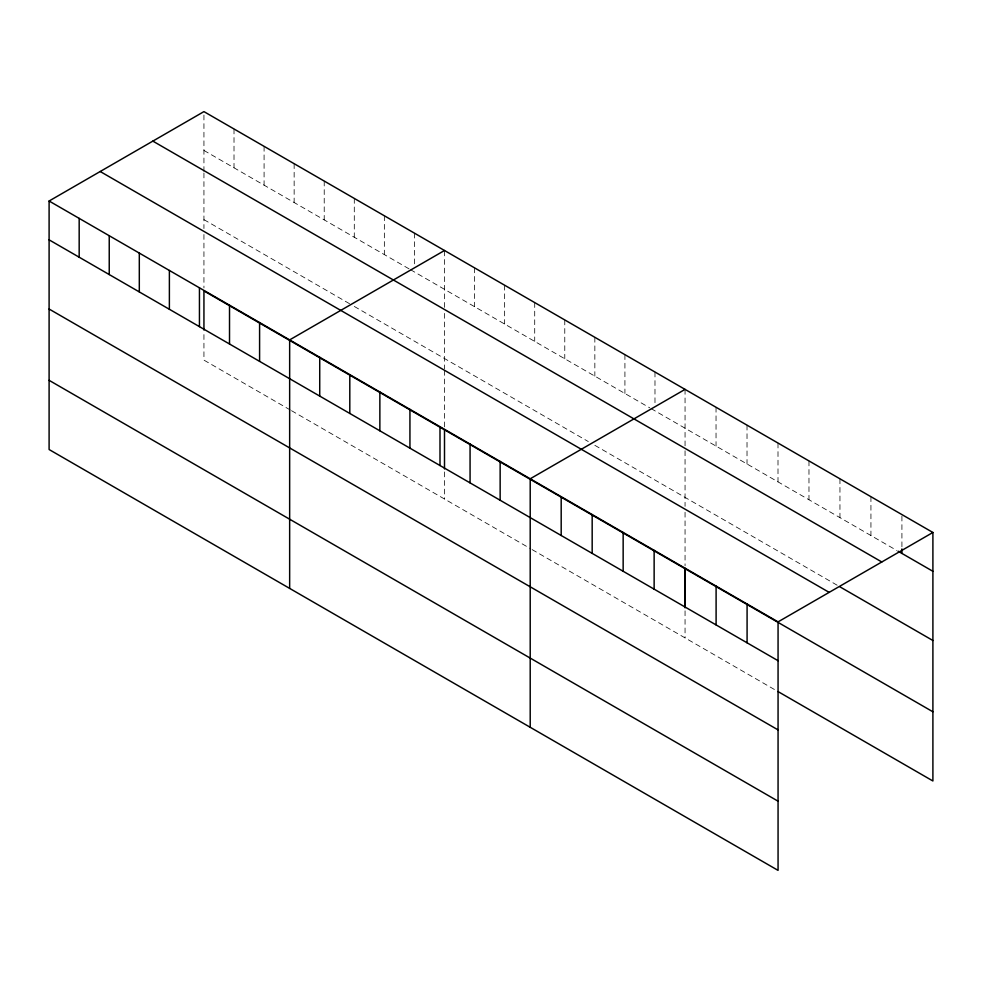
<?xml version="1.0" encoding="UTF-8"?>
<svg xmlns="http://www.w3.org/2000/svg" width="982" height="982" viewBox="0 0 982 982"><rect width="100%" height="100%" fill="white"/><g stroke="black" fill="none" stroke-linecap="round" stroke-linejoin="round"><path stroke-width="0.74" stroke-dasharray="4.91 3.68" d="M203.937 173.004L203.937 228.548M203.937 171.506L203.937 111.617M444.502 313.393L444.502 368.925M444.502 307.378L444.502 250.496M203.937 150.442L409.199 268.945M410.513 269.706L649.753 407.837M651.066 408.586L896.75 550.436M203.937 219.637L351.679 304.936M354.293 306.445L588.304 441.556M594.846 445.325L837.376 585.346M290.23 409.948L203.937 360.124L203.937 331.548M291.531 410.697L530.783 548.828M532.097 549.589L775.412 690.064M901.918 516.078L901.918 547.44M870.936 496.708L870.936 535.534M839.954 478.811L839.954 517.649M808.972 460.926L808.972 499.752M778.002 443.042L778.002 481.867M747.02 425.157L747.02 463.983M716.038 407.272L716.038 446.098M685.055 389.388L685.055 449.265M685.055 450.775L685.055 506.319M685.055 512.26L685.055 565.73M685.055 610.816L685.055 637.895M654.982 372.018L654.982 403.381M624.92 354.662L624.92 393.487M594.846 337.305L594.846 376.131M564.773 319.936L564.773 358.774M534.711 302.579L534.711 341.405M504.638 285.222L504.638 324.048M474.564 267.865L474.564 306.691M444.502 370.41L444.502 426.851M444.502 471.937L444.502 499.016M414.429 233.139L414.429 264.502M384.355 215.782L384.355 254.608M354.293 198.413L354.293 237.251M324.22 181.056L324.22 219.882M294.146 163.699L294.146 202.525M264.084 146.33L264.084 185.168M234.011 128.973L234.011 167.799M203.937 234.489L203.937 287.959"/><path stroke-width="1.47" d="M49.1 201.015L778.063 621.876L778.063 870.383L49.1 449.523L49.1 201.015L203.937 111.617L932.9 532.477L932.9 780.985L778.002 691.549M444.502 250.496L289.653 339.895L289.653 588.414M685.055 389.388L530.206 478.786L530.206 727.294M778.063 621.876L932.9 532.477M898.051 551.184L932.9 571.303M152.848 141.113L881.799 561.974M839.954 586.843L932.9 640.497M100.201 171.506L829.152 592.367M932.9 711.79L203.937 290.93L203.937 330.038M49.1 239.841L778.063 660.702M49.1 309.035L778.063 729.896M49.1 380.329L778.063 801.189M901.918 548.938L901.918 553.418M747.081 603.991L747.081 642.817M716.099 586.094L716.099 624.933M685.117 568.21L685.117 607.036M685.055 568.701L685.055 607.809M654.135 550.325L654.135 589.151M623.153 532.44L623.153 571.266M592.171 514.556L592.171 553.382M561.188 496.671L561.188 535.497M500.145 461.417L500.145 500.243M470.071 444.06L470.071 482.886M444.502 429.821L444.502 468.93M439.997 426.704L439.997 465.529M409.936 409.334L409.936 448.173M379.862 391.978L379.862 430.803M349.801 374.621L349.801 413.447M319.727 357.252L319.727 396.09M259.592 322.538L259.592 361.364M229.518 305.181L229.518 344.007M199.444 287.812L199.444 326.638M169.383 270.455L169.383 309.281M139.309 253.098L139.309 291.924M109.235 235.729L109.235 274.567M79.174 218.372L79.174 257.198"/></g></svg>
